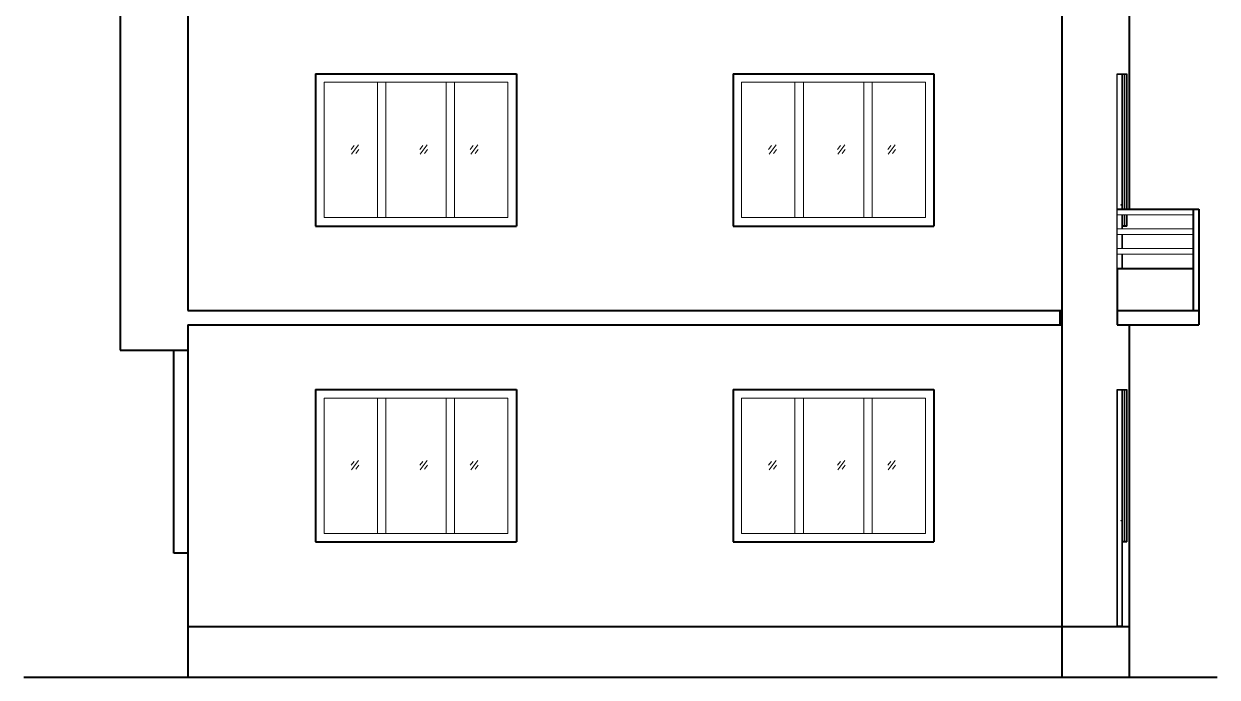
# Model space of a CAD drawing. Header units: inches. Extents: x -14619 to 1971361, y -855114 to -978.
# Drawn here: x -3451.5 to -3028.2, y -8527.8 to -8296 of the extents above; entities that cross this region are included whole.
import ezdxf

# ---------------------------------------------------------------- set-up
doc = ezdxf.new("R2010")
doc.units = ezdxf.units.IN
doc.header["$LTSCALE"] = 0.5
doc.header["$MEASUREMENT"] = 0
for name, color, linetype, lineweight in [('1', 7, 'Continuous', 25), ('elev 25', 143, 'Continuous', 20), ('wall', 20, 'Continuous', 40), ('win door light', 30, 'Continuous', 18)]:
    doc.layers.add(name, color=color, linetype=linetype, lineweight=lineweight)

msp = doc.modelspace()

# ---------------------------------------------------------------- linework, layer by layer
at = {"color": 5}
for p, q in [((-3063.6, -8316), (-3063.6, -8313.75)), ((-3063.6, -8316), (-3063.6, -8313.75)), ((-3061.91, -8313.75), (-3060.27, -8313.75)), ((-3061.91, -8313.75), (-3061.91, -8361.75)), ((-3061.09, -8313.75), (-3061.09, -8361.75)), ((-3060.27, -8313.75), (-3060.27, -8361.75)), ((-3061.91, -8363.75), (-3061.91, -8367.75)), ((-3061.09, -8363.75), (-3061.09, -8367.75)), ((-3060.27, -8363.75), (-3060.27, -8367.75)), ((-3061.91, -8367.75), (-3060.27, -8367.75)), ((-3063.6, -8428), (-3063.6, -8425.75)), ((-3063.6, -8428), (-3063.6, -8425.75)), ((-3061.91, -8425.75), (-3060.27, -8425.75)), ((-3061.91, -8425.75), (-3061.91, -8479.75)), ((-3061.09, -8425.75), (-3061.09, -8479.75)), ((-3060.27, -8425.75), (-3060.27, -8479.75)), ((-3061.91, -8479.75), (-3060.27, -8479.75))]:
    msp.add_line(p, q, dxfattribs=at)
for points in [[(-3061.81, -8313.87), (-3061.2, -8313.87), (-3061.2, -8361.75)], [(-3061.81, -8361.75), (-3061.81, -8313.87), (-3061.2, -8313.87)], [(-3060.99, -8313.87), (-3060.38, -8313.87), (-3060.38, -8361.75)], [(-3060.99, -8361.75), (-3060.99, -8313.87), (-3060.38, -8313.87)], [(-3061.2, -8367.66), (-3061.81, -8367.66), (-3061.81, -8363.75)], [(-3061.2, -8363.75), (-3061.2, -8367.66), (-3061.81, -8367.66)], [(-3060.38, -8367.66), (-3060.99, -8367.66), (-3060.99, -8363.75)], [(-3060.38, -8363.75), (-3060.38, -8367.66), (-3060.99, -8367.66)], [(-3061.2, -8479.66), (-3061.81, -8479.66), (-3061.81, -8425.87), (-3061.2, -8425.87)], [(-3061.81, -8425.87), (-3061.2, -8425.87), (-3061.2, -8479.66), (-3061.81, -8479.66)], [(-3060.38, -8479.66), (-3060.99, -8479.66), (-3060.99, -8425.87), (-3060.38, -8425.87)], [(-3060.99, -8425.87), (-3060.38, -8425.87), (-3060.38, -8479.66), (-3060.99, -8479.66)]]:
    msp.add_lwpolyline(points, dxfattribs=at)
at = {"layer": '1', "color": 2, "ltscale": 5}
for points in [[(-3063.6, -8382.75), (-3063.6, -8313.75), (-3061.91, -8313.75), (-3061.91, -8361.75)], [(-3063.51, -8313.85), (-3062.01, -8313.85), (-3062.01, -8361.75)], [(-3062.01, -8363.75), (-3062.01, -8368.75)], [(-3061.91, -8363.75), (-3061.91, -8368.75)], [(-3062.01, -8370.75), (-3062.01, -8375.75)], [(-3061.91, -8370.75), (-3061.91, -8375.75)], [(-3062.01, -8377.75), (-3062.01, -8382.75)], [(-3061.91, -8377.75), (-3061.91, -8382.75)]]:
    msp.add_lwpolyline(points, dxfattribs=at)
for points in [[(-3063.6, -8425.75), (-3061.91, -8425.75), (-3061.91, -8509.75), (-3063.6, -8509.75)], [(-3063.51, -8425.85), (-3062.01, -8425.85), (-3062.01, -8509.66), (-3063.51, -8509.66)]]:
    msp.add_lwpolyline(points, close=True, dxfattribs=at)
at = {"layer": '1', "color": 21, "ltscale": 5}
for centre, radius in [((-3062.21, -8360.24), 0.102), ((-3062.21, -8360.24), 0.0971), ((-3062.21, -8360.24), 0.0608), ((-3062.21, -8360.24), 0.0556), ((-3062.21, -8472.24), 0.102), ((-3062.21, -8472.24), 0.0971), ((-3062.21, -8472.24), 0.0608), ((-3062.21, -8472.24), 0.0556)]:
    msp.add_circle(centre, radius, dxfattribs=at)
at = {"layer": 'elev 25'}
for p, q in [((-3036.7, -8363.75), (-3063.6, -8363.75)), ((-3036.7, -8368.75), (-3063.6, -8368.75)), ((-3036.7, -8370.75), (-3063.6, -8370.75)), ((-3036.7, -8375.75), (-3063.6, -8375.75)), ((-3036.7, -8377.75), (-3063.6, -8377.75))]:
    msp.add_line(p, q, dxfattribs=at)
at = {"layer": 'wall'}
for p, q in [((-3083.22, -8137.75), (-3083.22, -8527.75)), ((-3417.27, -8290.75), (-3417.27, -8397.75)), ((-3393.34, -8290.75), (-3393.34, -8397.75)), ((-3059.44, -8290.75), (-3059.44, -8361.75)), ((-3347.98, -8313.75), (-3347.98, -8367.75)), ((-3347.98, -8313.75), (-3347.98, -8367.75)), ((-3347.98, -8313.75), (-3276.78, -8313.75)), ((-3276.78, -8313.75), (-3276.78, -8367.75)), ((-3276.78, -8313.75), (-3276.78, -8367.75)), ((-3199.86, -8313.75), (-3199.86, -8367.75)), ((-3199.86, -8313.75), (-3199.86, -8367.75)), ((-3199.86, -8313.75), (-3128.66, -8313.75)), ((-3128.66, -8313.75), (-3128.66, -8367.75)), ((-3128.66, -8313.75), (-3128.66, -8367.75)), ((-3063.6, -8361.75), (-3034.7, -8361.75)), ((-3036.7, -8361.75), (-3036.7, -8397.75)), ((-3034.7, -8361.75), (-3034.7, -8402.75)), ((-3347.98, -8367.75), (-3276.78, -8367.75)), ((-3199.86, -8367.75), (-3128.66, -8367.75)), ((-3063.6, -8382.75), (-3063.6, -8402.75)), ((-3063.6, -8382.75), (-3036.7, -8382.75)), ((-3417.27, -8397.75), (-3417.27, -8411.75)), ((-3393.34, -8397.75), (-3083.22, -8397.75)), ((-3084.01, -8397.75), (-3084.01, -8402.75)), ((-3063.6, -8397.75), (-3061.91, -8397.75)), ((-3063.6, -8397.75), (-3034.7, -8397.75)), ((-3393.34, -8402.75), (-3393.34, -8527.75)), ((-3393.34, -8402.75), (-3083.22, -8402.75)), ((-3063.6, -8402.75), (-3034.69, -8402.75)), ((-3059.44, -8402.75), (-3059.44, -8527.75)), ((-3417.27, -8411.75), (-3393.34, -8411.75)), ((-3398.34, -8483.75), (-3398.34, -8411.75)), ((-3347.98, -8425.75), (-3347.98, -8479.75)), ((-3347.98, -8425.75), (-3347.98, -8479.75)), ((-3347.98, -8425.75), (-3276.78, -8425.75)), ((-3276.78, -8425.75), (-3276.78, -8479.75)), ((-3276.78, -8425.75), (-3276.78, -8479.75)), ((-3199.86, -8425.75), (-3199.86, -8479.75)), ((-3199.86, -8425.75), (-3199.86, -8479.75)), ((-3199.86, -8425.75), (-3128.66, -8425.75)), ((-3128.66, -8425.75), (-3128.66, -8479.75)), ((-3128.66, -8425.75), (-3128.66, -8479.75)), ((-3347.98, -8479.75), (-3276.78, -8479.75)), ((-3199.86, -8479.75), (-3128.66, -8479.75)), ((-3393.34, -8483.75), (-3398.34, -8483.75)), ((-3393.34, -8509.75), (-3059.44, -8509.75)), ((-3451.49, -8527.75), (-3028.18, -8527.75))]:
    msp.add_line(p, q, dxfattribs=at)
at = {"layer": 'win door light'}
for p, q in [((-3326.07, -8316.75), (-3326.07, -8364.75)), ((-3323.07, -8316.75), (-3323.07, -8364.75)), ((-3301.69, -8316.75), (-3301.69, -8364.75)), ((-3298.69, -8316.75), (-3298.69, -8364.75)), ((-3177.95, -8316.75), (-3177.95, -8364.75)), ((-3174.95, -8316.75), (-3174.95, -8364.75)), ((-3153.57, -8316.75), (-3153.57, -8364.75)), ((-3150.57, -8316.75), (-3150.57, -8364.75)), ((-3332.76, -8338.94), (-3335.25, -8342.25)), ((-3308.38, -8338.94), (-3310.87, -8342.25)), ((-3290.47, -8338.94), (-3292.96, -8342.25)), ((-3184.64, -8338.94), (-3187.13, -8342.25)), ((-3160.26, -8338.94), (-3162.74, -8342.25)), ((-3142.35, -8338.94), (-3144.83, -8342.25)), ((-3334.36, -8339.23), (-3335.4, -8340.6)), ((-3332.66, -8340.6), (-3333.71, -8341.97)), ((-3309.97, -8339.23), (-3311.02, -8340.6)), ((-3308.28, -8340.6), (-3309.32, -8341.97)), ((-3292.06, -8339.23), (-3293.11, -8340.6)), ((-3290.36, -8340.6), (-3291.41, -8341.97)), ((-3186.23, -8339.23), (-3187.28, -8340.6)), ((-3184.53, -8340.6), (-3185.58, -8341.97)), ((-3161.85, -8339.23), (-3162.9, -8340.6)), ((-3160.15, -8340.6), (-3161.2, -8341.97)), ((-3143.94, -8339.23), (-3144.99, -8340.6)), ((-3142.24, -8340.6), (-3143.29, -8341.97)), ((-3326.07, -8428.75), (-3326.07, -8476.75)), ((-3323.07, -8428.75), (-3323.07, -8476.75)), ((-3301.69, -8428.75), (-3301.69, -8476.75)), ((-3298.69, -8428.75), (-3298.69, -8476.75)), ((-3177.95, -8428.75), (-3177.95, -8476.75)), ((-3174.95, -8428.75), (-3174.95, -8476.75)), ((-3153.57, -8428.75), (-3153.57, -8476.75)), ((-3150.57, -8428.75), (-3150.57, -8476.75)), ((-3334.36, -8451.23), (-3335.4, -8452.6)), ((-3332.76, -8450.94), (-3335.25, -8454.25)), ((-3332.66, -8452.6), (-3333.71, -8453.97)), ((-3309.97, -8451.23), (-3311.02, -8452.6)), ((-3308.38, -8450.94), (-3310.87, -8454.25)), ((-3308.28, -8452.6), (-3309.32, -8453.97)), ((-3292.06, -8451.23), (-3293.11, -8452.6)), ((-3290.47, -8450.94), (-3292.96, -8454.25)), ((-3290.36, -8452.6), (-3291.41, -8453.97)), ((-3186.23, -8451.23), (-3187.28, -8452.6)), ((-3184.64, -8450.94), (-3187.13, -8454.25)), ((-3184.53, -8452.6), (-3185.58, -8453.97)), ((-3161.85, -8451.23), (-3162.9, -8452.6)), ((-3160.26, -8450.94), (-3162.74, -8454.25)), ((-3160.15, -8452.6), (-3161.2, -8453.97)), ((-3143.94, -8451.23), (-3144.99, -8452.6)), ((-3142.35, -8450.94), (-3144.83, -8454.25)), ((-3142.24, -8452.6), (-3143.29, -8453.97))]:
    msp.add_line(p, q, dxfattribs=at)
for points in [[(-3347.98, -8313.75), (-3276.78, -8313.75), (-3276.78, -8367.75), (-3347.98, -8367.75)], [(-3199.86, -8313.75), (-3128.66, -8313.75), (-3128.66, -8367.75), (-3199.86, -8367.75)], [(-3344.98, -8316.75), (-3279.78, -8316.75), (-3279.78, -8364.75), (-3344.98, -8364.75)], [(-3196.86, -8316.75), (-3131.66, -8316.75), (-3131.66, -8364.75), (-3196.86, -8364.75)], [(-3347.98, -8425.75), (-3276.78, -8425.75), (-3276.78, -8479.75), (-3347.98, -8479.75)], [(-3199.86, -8425.75), (-3128.66, -8425.75), (-3128.66, -8479.75), (-3199.86, -8479.75)], [(-3344.98, -8428.75), (-3279.78, -8428.75), (-3279.78, -8476.75), (-3344.98, -8476.75)], [(-3196.86, -8428.75), (-3131.66, -8428.75), (-3131.66, -8476.75), (-3196.86, -8476.75)]]:
    msp.add_lwpolyline(points, close=True, dxfattribs=at)

doc.saveas('drawing.dxf')
